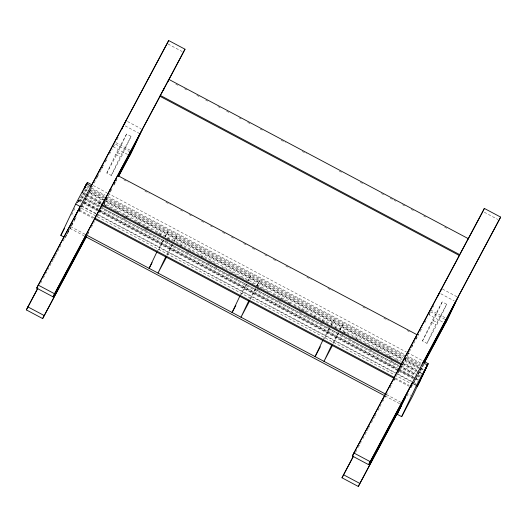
<?xml version="1.0" encoding="UTF-8"?>
<svg xmlns="http://www.w3.org/2000/svg" width="527" height="527" viewBox="0 0 527 527"><rect width="100%" height="100%" fill="white"/><g stroke="black" fill="none" stroke-linecap="round" stroke-linejoin="round"><path stroke-width="0.4" stroke-dasharray="2.63 1.98" d="M74.808 208.448L71.698 214.99L73.609 216.004M77.568 202.625L78.602 200.444M67.337 233.369L65.269 237.736L76.145 217.355M67.687 232.644L69.406 229.008M78.905 211.538L80.631 207.901M127.56 154.437L113.391 146.895L114.425 144.714M117.099 139.622L118.134 137.448M106.836 173.073L115.716 154.365L126.599 133.99L131.039 136.355L122.165 155.063L111.283 175.438L106.836 173.073L117.719 152.698L126.599 133.99M111.283 175.438L120.163 156.73L131.039 136.355M163.831 239.864L158.864 250.068M165.228 236.919L167.672 231.761L165.05 236.682M172.724 244.594L167.382 255.503M174.121 241.649L176.565 236.491L173.943 241.412M246.82 284L241.478 294.916M248.217 281.056L250.661 275.904L248.033 280.825M255.714 288.73L250.365 299.639M257.11 285.786L259.554 280.634L256.926 285.555M329.803 328.143L324.461 339.052M331.206 325.199L333.65 320.047L329.895 327.069M338.696 332.873L333.354 343.782M340.093 329.928L342.543 324.777L339.915 329.691M442.502 321.944L429.037 314.784L429.722 313.334M433.78 305.337L431.369 310.416L445.546 317.959M422.483 340.962L431.363 322.254L442.245 301.879L446.692 304.244L437.812 322.952L426.929 343.327L422.483 340.962L433.365 320.587L442.245 301.879M426.929 343.327L435.809 324.619L446.692 304.244M411.547 386.647L413.273 383.004M78.424 201.294L78.938 200.293L81.118 201.452M77.706 202.664L77.97 202.164M77.667 202.572L79.333 199.456L82.97 201.386M71.646 224.726L72.818 222.348M74.274 219.805L75.401 217.697M79.524 209.97L80.651 207.862M81.58 206.129L83.898 201.782M85.446 198.883L87.765 194.535M88.154 193.811L89.313 191.637M89.702 190.912L90.473 189.463M96.665 177.876L97.824 175.702M102.08 167.731L103.628 164.832M105.565 161.209L106.335 159.76M40.665 283.098L41.824 280.924M43.372 278.025L53.431 259.192M53.813 258.467L54.979 256.293M55.361 255.569L61.554 243.975M63.102 241.076L66.191 235.279M67.739 232.387L70.835 226.59M71.224 225.866L72.772 222.967M74.32 220.069L75.48 217.895M78.958 211.373L84.373 201.228M84.761 200.504L92.502 186.018M94.05 183.119L97.139 177.322M97.528 176.598L101.013 170.076M101.395 169.351L103.72 165.01M105.262 162.112L107.587 157.764M109.517 154.141L112.231 149.069M113.391 146.895L114.385 145.024M87.436 234.357L88.595 232.19M103.681 203.929L104.84 201.755M105.229 201.031L106.388 198.863M109.873 192.342L111.032 190.168M114.128 184.371L116.836 179.299M87.522 234.535L89.847 230.187M91.395 227.289L94.485 221.492M96.81 217.144L99.129 212.803M99.517 212.078L101.065 209.179M103.773 204.107L110.347 191.788M110.736 191.064L112.284 188.165M113.832 185.267L116.922 179.476M157.171 251.438L163.548 239.495M166.809 254.765L172.441 244.225M240.154 295.581L246.537 283.631M249.798 298.901L255.424 288.361M323.143 339.717L329.52 327.774M332.787 343.044L338.413 332.504M393.741 380.54L394.519 379.091M397.997 372.569L398.774 371.12M401.87 365.323L403.418 362.424M404.96 359.526L406.126 357.352M407.667 354.46L409.993 350.112M411.541 347.214L413.471 343.591M415.796 339.243L418.504 334.171M355.534 452.436L356.7 450.262M358.248 447.364L361.338 441.567M362.886 438.668L368.301 428.53M368.689 427.805L369.849 425.632M371.397 422.733L374.493 416.936M374.881 416.211L376.43 413.313M377.971 410.414L381.067 404.617M382.615 401.726L385.711 395.929M386.1 395.204L387.648 392.305M389.967 387.958L392.286 383.61M393.834 380.711L396.152 376.364M397.701 373.465L399.249 370.573M399.637 369.849L400.797 367.675M401.185 366.95L403.504 362.602M405.052 359.704L418.59 334.349M420.138 331.45L422.463 327.102M424.782 322.755L427.101 318.407M429.037 314.784L431.033 311.042M413.524 382.688L414.69 380.514M418.168 373.992L419.716 371.1M420.105 370.376L422.035 366.752M410.908 387.931L412.068 385.764M413.616 382.865L423.286 364.75M406.969 396.027L408.096 393.919L410.638 395.27M167.955 43.985L182.125 51.527M484.306 212.249L497.778 219.416M175.801 84.136L177.974 85.295M184.516 88.773L186.696 89.933M196.867 95.341L199.048 96.5M205.589 99.978L207.77 101.138M217.941 106.546L220.121 107.706M226.656 111.184L228.837 112.343M239.008 117.758L241.188 118.918M247.73 122.396L249.91 123.555M260.081 128.963L262.262 130.123M281.148 140.169L285.509 142.488M302.221 151.381L306.582 153.7M339.276 171.084L341.456 172.243M360.349 182.296L362.523 183.455M381.416 193.501L383.597 194.661M390.138 198.139L395.948 201.228M402.49 204.707L404.67 205.866M411.205 209.344L413.385 210.504M423.556 215.918L425.737 217.078M444.63 227.124L446.81 228.283M127.475 121.5L140.94 128.66M442.41 289.013L457.298 296.932M125.143 125.867L139.319 133.403M440.789 293.756L454.254 300.917M115.723 142.527L129.892 150.07M115.558 144.2L129.023 151.361M430.493 311.714L444.669 319.25M117.719 152.698L122.165 155.063M433.365 320.587L437.812 322.952M115.716 154.365L120.163 156.73M431.363 322.254L435.809 324.619M123.779 179.806L128.14 182.125M144.853 191.011L149.213 193.33M165.919 202.223L170.28 204.542M180.451 209.95L182.632 211.11M189.173 214.588L191.354 215.747M201.525 221.156L203.705 222.315M210.24 225.793L212.421 226.953M222.592 232.367L224.772 233.527M231.313 237.005L233.494 238.164M243.665 243.573L245.845 244.732M252.38 248.21L254.561 249.37M264.732 254.778L266.912 255.938M273.454 259.416L275.634 260.575M285.805 265.983L290.166 268.302M306.879 277.195L311.233 279.514M327.946 288.401L332.306 290.72M362.82 306.951L367.181 309.27M383.893 318.156L388.254 320.475M407.14 330.521L409.321 331.681M93.233 185.511L107.04 192.856M107.765 193.244L406.455 352.115M407.18 352.497L422.443 360.62M87.614 185.847L105.051 195.122M107.963 196.67L405.197 354.77M405.922 355.152L421.185 363.268M421.91 363.656L425.546 365.593M87.212 186.683L88.668 187.46M89.392 187.843L105.38 196.347M106.111 196.736L420.783 364.111M421.514 364.493L425.144 366.43M86.54 187.559L87.989 188.33M90.255 189.536L104.787 197.263M105.433 197.612L420.111 364.987M420.836 365.369L425.197 367.688M89.86 190.379L402.924 356.891M405.83 358.439L419.63 365.778M85.229 188.949L87.41 190.109M88.134 190.497L104.122 199.002M104.847 199.39L402.812 357.873M403.537 358.255L419.525 366.759M420.256 367.148L423.886 369.078M84.827 189.786L87.008 190.945M89.919 192.493L403.142 359.098M403.866 359.48L423.491 369.921M85.282 190.214L86.731 190.985M89.643 192.533L104.899 200.649M105.631 201.037L404.314 359.908M405.046 360.29L420.309 368.413M421.033 368.795L423.939 370.343M83.431 190.28L86.336 191.821M87.06 192.21L401.739 359.585M404.644 361.133L418.458 368.472M419.182 368.86L422.812 370.797M83.569 192.441L85.749 193.6M86.481 193.989L101.737 202.105M102.469 202.493L401.159 361.364M401.884 361.746L422.232 372.569M83.174 193.277L85.354 194.437M86.079 194.825L101.342 202.941M104.247 204.489L106.428 205.649M109.339 207.197L118.786 212.223M121.691 213.764L131.137 218.791M134.042 220.339L152.211 230.003M155.122 231.551L164.569 236.57M167.474 238.118L173.291 241.208M176.196 242.756L185.642 247.782M188.554 249.33L194.364 252.42M197.269 253.968L206.722 258.994M209.627 260.536L215.438 263.632M221.979 267.11L227.796 270.199M230.701 271.748L236.518 274.844M239.423 276.385L240.879 277.162M241.603 277.545L248.869 281.411M251.774 282.959L261.952 288.368M262.677 288.756L269.943 292.623M272.854 294.165L283.025 299.58M283.757 299.968L291.023 303.829M293.928 305.377L304.105 310.792M304.83 311.174L307.01 312.333M309.916 313.881L325.179 321.997M325.903 322.386L328.084 323.545M330.989 325.093L340.442 330.119M343.347 331.661L346.252 333.209M346.977 333.598L349.157 334.757M352.069 336.298L361.515 341.325M364.421 342.873L370.237 345.962M373.142 347.51L382.589 352.537M385.494 354.085L391.311 357.174M394.216 358.722L395.672 359.493M396.396 359.882L400.033 361.812M402.938 363.36L416.745 370.705M419.657 372.246L421.837 373.412M82.897 193.317L86.527 195.247M87.258 195.636L103.246 204.14M103.971 204.529L106.151 205.688M116.329 211.096L118.509 212.256M125.044 215.734L127.224 216.893M137.402 222.308L139.583 223.468M146.124 226.946L148.304 228.105M158.475 233.52L160.656 234.68M167.197 238.158L169.378 239.317M179.555 244.726L181.736 245.885M200.629 255.938L204.99 258.256M256.59 285.7L260.944 288.019M279.844 298.071L282.024 299.231M288.565 302.709L290.746 303.868M300.917 309.283L303.097 310.443M313.275 315.851L315.456 317.01M321.99 320.488L324.171 321.648M334.349 327.063L336.529 328.222M343.07 331.7L345.251 332.86M355.422 338.268L357.602 339.434M376.502 349.48L378.676 350.639M388.854 356.054L391.034 357.214M403.386 363.782L418.649 371.904M419.373 372.286L421.554 373.445M100.907 203.758L97.732 202.072L97.449 202.651L100.631 204.344M82.502 194.153L84.676 195.313M85.407 195.701L100.67 203.817M402.266 364.236L416.073 371.581M416.798 371.963L421.159 374.282M81.191 195.543L83.371 196.703M86.276 198.251L100.084 205.596M100.809 205.985L104.445 207.915M123.338 217.967L125.518 219.127M144.418 229.173L146.592 230.332M165.491 240.384L167.672 241.544M186.565 251.596L188.745 252.756M207.638 262.802L209.818 263.968M214.911 266.669L217.091 267.828M228.718 274.014L230.898 275.173M235.984 277.881L238.164 279.04M257.057 289.092L259.238 290.252M278.137 300.298L280.318 301.457M299.211 311.51L301.391 312.669M306.477 315.377L308.657 316.536M320.284 322.722L322.465 323.881M327.55 326.582L329.731 327.741M341.358 333.927L343.538 335.086M348.63 337.794L350.811 338.953M369.704 349.006L371.884 350.165M390.777 360.211L392.958 361.37M401.679 366.015L415.487 373.36M418.392 374.901L420.572 376.061M80.789 196.387L83.701 197.928M84.425 198.317L99.689 206.432M100.413 206.821L399.104 365.692M399.828 366.074L415.816 374.578M416.541 374.967L419.452 376.515M81.237 196.808L84.873 198.738M85.598 199.127L99.405 206.472M102.317 208.02L416.995 375.389M417.72 375.777L419.9 376.937M80.117 197.256L83.022 198.804M83.747 199.193L398.425 366.568M399.156 366.95L415.144 375.455M415.869 375.843L418.774 377.391M79.531 199.035L81.711 200.194M84.616 201.742L98.424 209.087M99.155 209.476L397.845 368.34M398.57 368.729L413.833 376.845M414.558 377.233L418.919 379.552M83.694 201.775L99.682 210.28M100.407 210.668L396.917 368.373M399.822 369.921L415.085 378.037M415.816 378.426L419.446 380.356M78.859 199.911L83.22 202.23M83.945 202.618L99.208 210.734M99.932 211.123L398.623 369.994M399.347 370.376L417.516 380.039M84.024 203L97.831 210.345M98.556 210.728L397.246 369.598M397.971 369.987L413.234 378.103M413.965 378.491L417.595 380.422M78.457 200.747L97.357 210.8M98.081 211.189L412.76 378.564M413.484 378.946L417.845 381.265M81.56 205.721L97.548 214.225M98.279 214.614L396.963 373.485M397.694 373.867L412.951 381.989M413.682 382.371L416.587 383.919M81.362 206.143L95.973 213.916M96.625 214.258L395.316 373.129M395.961 373.472L411.304 381.634M81.296 208.205L410.507 383.307M79.379 209.911L93.905 217.638M395.349 377.978L409.15 385.316M78.978 210.754L92.778 218.092M394.947 378.814L408.748 386.153M85.097 234.291L70.565 226.564L69.775 228.237L84.3 235.964M386.535 394.624L400.336 401.963M385.013 395.915L399.545 403.642"/><path stroke-width="0.79" d="M63.998 237.058L60.822 235.371L75.664 204.094L86.54 183.712L90.987 186.077M86.362 236.709L42.654 318.572L26.35 309.902L37.865 287.992M102.574 203.923L52.99 296.793L36.686 288.124L168.699 40.533L185.003 49.209L167.658 82.028M82.172 192.928L83.114 190.939M83.78 189.536L86.54 183.712M84.814 187.902L85.763 185.912M86.474 184.41L87.416 182.421L91.777 184.74M75.275 216.637L80.111 206.459L75.664 204.094M121.658 129.471L123.726 125.11M124.332 124.379L126.058 120.749M168.699 40.533L90.921 186.545M42.654 318.572L86.276 236.531M52.99 296.793L185.003 49.209M101.698 205.438L102.093 204.601L401.442 363.821L401.047 364.658L101.698 205.438L117.64 175.491L416.989 334.711L401.442 363.821M129.688 155.564L140.024 133.786M142.356 129.418L132.02 151.196L118.47 176.578M160.379 95.44L159.984 96.283L459.333 255.496L468.279 238.652L168.93 79.432L160.379 95.44L459.728 254.66M156.796 252.143L149.108 268.335L152.112 262.716M165.689 256.873L158.001 273.065L166.631 256.906M239.785 296.279L232.097 312.478L235.846 305.449M248.672 301.009L240.991 317.208L249.614 301.049M322.768 340.422L315.087 356.621L320.337 346.779M331.661 345.152L323.973 361.351L332.603 345.185M401.238 406.047L358.301 486.467L341.997 477.791L353.512 455.888M411.725 383.979L368.637 464.682L352.332 456.013L484.346 208.428L500.65 217.098L422.871 363.103M437.996 295.904L439.373 292.999M441.013 290.087L441.705 288.638M483.18 210.886L484.346 208.428M358.301 486.467L401.923 404.426M368.637 464.682L500.65 217.098M397.213 414.294L412.055 383.017L416.501 385.382L401.66 416.659L397.213 414.294L398.715 411.482M445.335 323.453L455.671 301.675M458.003 297.307L447.667 319.092L424.446 362.576M422.937 362.642L427.384 365.007L412.542 396.284L401.66 416.659M420.171 380.744L417.048 386.785M421.633 377.675L417.443 385.948M424.946 370.692L421.356 377.714M426.6 367.2L422.614 375.059M423.168 361.002L428.253 363.709L424.268 371.568M85.084 186.789L87.416 182.421M84.761 187.783L86.158 185.076M60.822 235.371L64.571 228.343M36.686 288.124L78.141 210.484M26.35 309.902L37.569 288.895M105.677 198.112L106.447 196.663M109.55 190.86L110.71 188.686M113.812 182.876L114.972 180.702M117.686 175.623L160.3 95.815M163.396 90.005L164.562 87.831M118.384 176.4L131.144 152.494L129.728 151.736M352.332 456.013L400.757 365.316M417.417 334.118L459.261 255.76M468.167 239.067L482.89 211.498M341.997 477.791L353.215 456.784M405.52 397.503L402.516 403.122L401.067 402.351M424.36 362.405L446.797 320.383L445.374 319.632M416.501 385.382L427.384 365.007M425.928 368.077L428.253 363.709M420.954 378.551L423.286 374.183L419.301 382.042M94.629 218.026L394.618 377.589M94.234 218.863L394.222 378.426M85.822 234.673L385.81 394.236M85.025 236.353L385.013 395.915M400.27 404.025L401.719 404.795M38.142 285.048L54.446 293.717M353.788 452.937L370.092 461.606M27.806 306.833L44.11 315.502M343.452 474.722L359.757 483.391"/></g></svg>
